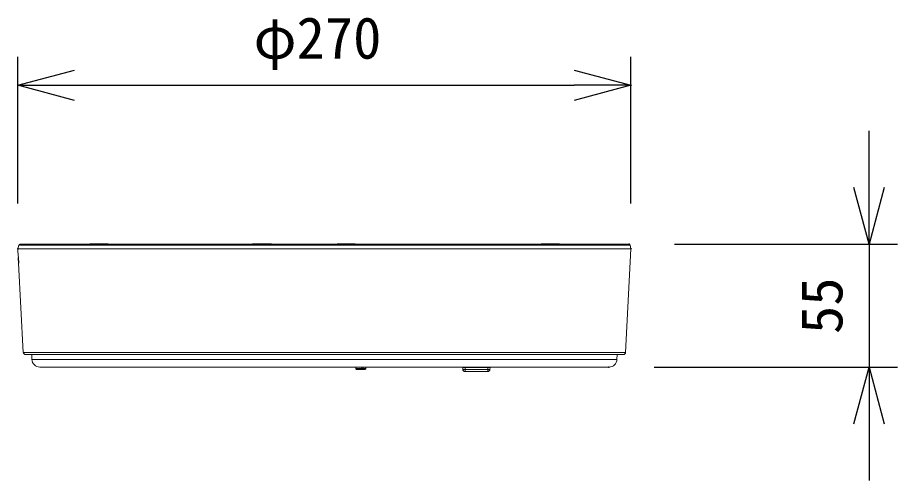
# Model space of a CAD drawing. Units: millimetres, scale not verified. Extents: x -63 to 62, y -116 to 117.
# Drawn here: x -13.13 to 25.67, y 52.61 to 73.03 of the extents above; entities that cross this region are included whole.
import ezdxf
from ezdxf.enums import TextEntityAlignment as Align

# ---------------------------------------------------------------- set-up
doc = ezdxf.new("R2010")
doc.units = ezdxf.units.MM
doc.header["$LTSCALE"] = 0.125
doc.header["$PDMODE"] = 32
doc.header["$PDSIZE"] = 0.025
for name, color, linetype in [('0-0_0', 7, 'Continuous'), ('0-1_Defpoints', 7, 'Continuous'), ('0-2_SUNPO', 7, 'Continuous')]:
    doc.layers.add(name, color=color, linetype=linetype)
doc.layers.add('0-3_GAIKEI', color=1, linetype='Continuous', lineweight=18)
doc.styles.add('ＭＳ ゴシック', font='')
doc.styles.get('ＭＳ ゴシック').set_extended_font_data('MS Gothic')

# ---------------------------------------------------------------- blocks, each defined once
blk = doc.blocks.new('_Open30')
at = {"layer": '0-0_0'}
blk.add_line((0, 0), (-1, 0), dxfattribs=at)
blk.add_lwpolyline([(-1, 0.26795), (0, 0), (-1, -0.26795)], dxfattribs=at)
blk = doc.blocks.new('D1')
at = {"layer": '0-1_Defpoints'}
for p in [(78.3407, 316.3931), (77.4504, 310.9731), (88.9213, 310.9731)]:
    blk.add_point(p, dxfattribs=at)
at = {"layer": '0-2_SUNPO'}
for p, q in [((88.9213, 318.8931), (88.9213, 321.3931)), ((80.3407, 316.3931), (90.1713, 316.3931)), ((88.9213, 316.3931), (88.9213, 310.9731)), ((79.4504, 310.9731), (90.1713, 310.9731)), ((88.9213, 308.4731), (88.9213, 305.9731))]:
    blk.add_line(p, q, dxfattribs=at)
at = {"layer": '0-2_SUNPO', "xscale": 2.5, "yscale": 2.5}
for p, rotation in [((88.9213, 316.3931), 270), ((88.9213, 310.9731), 90)]:
    blk.add_blockref('_Open30', p, dxfattribs=dict(at, rotation=rotation))
at = {"layer": '0-2_SUNPO', "style": 'ＭＳ ゴシック'}
blk.add_text('55', height=1.833, rotation=90, dxfattribs=at).set_placement((88.2963, 312.4331), align=Align.BOTTOM_LEFT)
blk = doc.blocks.new('D2')
at = {"layer": '0-1_Defpoints'}
for p in [(78.4213, 323.4031), (51.3796, 316.1933), (78.4213, 316.1933)]:
    blk.add_point(p, dxfattribs=at)
at = {"layer": '0-2_SUNPO'}
for p, q in [((51.3796, 318.1933), (51.3796, 324.6531)), ((78.4213, 318.1933), (78.4213, 324.6531)), ((53.8796, 323.4031), (75.9213, 323.4031))]:
    blk.add_line(p, q, dxfattribs=at)
at = {"layer": '0-2_SUNPO', "xscale": 2.5, "yscale": 2.5, "rotation": 180}
blk.add_blockref('_Open30', (51.3796, 323.4031), dxfattribs=at)
at = {"layer": '0-2_SUNPO', "xscale": 2.5, "yscale": 2.5}
blk.add_blockref('_Open30', (78.4213, 323.4031), dxfattribs=at)
at = {"layer": '0-2_SUNPO', "style": 'ＭＳ ゴシック'}
blk.add_text('φ270', height=1.833, dxfattribs=at).set_placement((61.7754, 324.0281), align=Align.BOTTOM_LEFT)

msp = doc.modelspace()

# ---------------------------------------------------------------- linework, layer by layer
at = {"layer": '0-3_GAIKEI', "color": 7}
for p, q in [((-13.0903, 62.9453), (-13.1102, 62.8549)), ((-13.0903, 62.9452), (-13.082, 62.987)), ((13.8402, 63.0273), (-13.0329, 63.0273)), ((13.8892, 62.987), (13.9208, 62.8275)), ((-13.1107, 62.5373), (-13.1212, 62.7373)), ((-13.1212, 62.7373), (-13.1162, 62.7373)), ((-13.1171, 62.847), (-13.121, 62.8275)), ((-13.1162, 62.7373), (-13.121, 62.8275)), ((-13.1108, 62.5373), (-13.1058, 62.5373)), ((-13.1005, 62.4373), (-13.1058, 62.5373)), ((13.681, 58.252), (13.9208, 62.8275)), ((-13.1054, 62.4373), (-13.1042, 62.4373)), ((-13.0923, 62.1873), (-13.1054, 62.4373)), ((-12.8812, 58.252), (-13.0874, 62.1873)), ((13.5811, 58.1573), (-12.7813, 58.1573)), ((-12.5, 57.9481), (-12.5055, 58.1573)), ((13.2997, 57.9481), (13.3052, 58.1573)), ((-12.1501, 57.6073), (12.9499, 57.6073))]:
    msp.add_line(p, q, dxfattribs=at)
at = {"layer": '0-3_GAIKEI'}
for p, q in [((13.8892, 62.987), (-13.082, 62.987)), ((-9.9541, 63.0373), (-9.9733, 63.0273)), ((-9.9541, 63.0373), (-9.1541, 63.0373)), ((-9.1541, 63.0373), (-9.1348, 63.0273)), ((-2.7565, 63.0373), (-2.7757, 63.0273)), ((-2.7565, 63.0373), (-1.9565, 63.0373)), ((-1.9565, 63.0373), (-1.9373, 63.0273)), ((0.9584, 63.0373), (0.9391, 63.0273)), ((0.9584, 63.0373), (1.7584, 63.0373)), ((1.7584, 63.0373), (1.7776, 63.0273)), ((9.9539, 63.0373), (9.9346, 63.0273)), ((9.9539, 63.0373), (10.7539, 63.0373)), ((10.7539, 63.0373), (10.7731, 63.0273)), ((13.9208, 62.8275), (-13.121, 62.8275)), ((-13.1127, 62.847), (-13.1171, 62.847)), ((-13.1052, 62.4372), (-13.1052, 62.437)), ((-13.1026, 62.4067), (-13.1042, 62.4373)), ((-13.1026, 62.4067), (-13.1036, 62.4067)), ((-13.0998, 62.333), (-13.1036, 62.4067)), ((-13.1024, 62.4373), (-13.1023, 62.44)), ((-13.1005, 62.4376), (-13.1024, 62.4376)), ((-13.1007, 62.44), (-13.1023, 62.44)), ((-13.1007, 62.4414), (-13.1021, 62.4414)), ((-13.1008, 62.4419), (-13.1018, 62.4419)), ((-13.0998, 62.333), (-13.0978, 62.333)), ((-13.0972, 62.3025), (-13.0988, 62.333)), ((-13.0962, 62.3025), (-13.0982, 62.3025)), ((-13.0937, 62.2179), (-13.0982, 62.3025)), ((-13.0849, 62.1873), (-13.098, 62.4373)), ((-13.0977, 62.3541), (-13.0864, 62.1873)), ((-13.0937, 62.2179), (-13.0926, 62.2179)), ((-13.091, 62.1873), (-13.0926, 62.2179)), ((-13.091, 62.1873), (-13.0923, 62.1873)), ((-13.0874, 62.186), (-13.0891, 62.186)), ((-13.0873, 62.1841), (-13.0888, 62.1841)), ((-13.0872, 62.183), (-13.0885, 62.183)), ((-13.0872, 62.1826), (-13.0882, 62.1826)), ((13.681, 58.252), (-12.8812, 58.252)), ((-12.5, 57.9481), (13.2997, 57.9481)), ((1.7833, 57.6073), (1.7833, 57.5373)), ((1.7833, 57.5373), (2.2308, 57.5373)), ((1.7911, 57.6073), (1.7911, 57.5373)), ((2.2008, 57.5073), (1.8133, 57.5073)), ((2.0561, 57.6073), (2.0561, 57.5373)), ((2.1069, 57.6073), (2.1069, 57.5373)), ((2.2293, 57.6073), (2.2293, 57.5373)), ((2.2308, 57.6073), (2.2308, 57.5373)), ((6.4982, 57.5055), (6.4968, 57.5827)), ((7.703, 57.5827), (6.4968, 57.5827)), ((6.4982, 57.5055), (7.7016, 57.5055)), ((6.5999, 57.4073), (6.5999, 57.6073)), ((7.5999, 57.4073), (7.5999, 57.6073)), ((7.7016, 57.5055), (7.703, 57.5827)), ((6.5982, 57.4073), (7.6016, 57.4073))]:
    msp.add_line(p, q, dxfattribs=at)
at = {"layer": '0-3_GAIKEI', "color": 7}
msp.add_lwpolyline([(-13.0903, 62.9452), (-13.1066, 62.8687), (-13.112, 62.8481), (-13.1125, 62.8471), (-13.1127, 62.847)], dxfattribs=at)
at = {"layer": '0-3_GAIKEI'}
for points in [[(-13.0849, 62.1873), (-13.0901, 62.1873), (-13.1032, 62.4373), (-13.098, 62.4373)], [(-13.1018, 62.4419), (-13.1021, 62.4414), (-13.1023, 62.44)], [(-13.1022, 62.4373), (-13.0876, 62.2185), (-13.0992, 62.4373)], [(-13.0977, 62.3541), (-13.1011, 62.4088), (-13.0894, 62.1873)], [(-13.0893, 62.1873), (-13.0888, 62.1841), (-13.0885, 62.183), (-13.0882, 62.1826)]]:
    msp.add_lwpolyline(points, dxfattribs=at)
at = {"layer": '0-3_GAIKEI', "color": 7}
for centre, radius, start, end in [((-13.0681, 62.8373), 0.05, 140.32549, 168.80375), ((-13.0329, 62.9773), 0.05, 90, 168.76585), ((13.8402, 62.9773), 0.05, 11.19614, 90), ((-12.7813, 58.2573), 0.1, 183, 270), ((13.5811, 58.2573), 0.1, 270, 357), ((-12.1501, 57.9573), 0.35, 181.5, 270), ((12.9499, 57.9573), 0.35, 270, 358.5)]:
    msp.add_arc(centre, radius, start, end, dxfattribs=at)
at = {"layer": '0-3_GAIKEI'}
for centre, radius, start, end in [((1.8133, 57.5373), 0.03, 179.99999, 270), ((2.2008, 57.5373), 0.03, 270, 0), ((6.4718, 57.5823), 0.025, 1, 90), ((6.5982, 57.5073), 0.1, 181, 270), ((7.6016, 57.5073), 0.1, 270, 359), ((7.728, 57.5823), 0.025, 90, 179)]:
    msp.add_arc(centre, radius, start, end, dxfattribs=at)
at = {"layer": '0-3_GAIKEI', "color": 7}
msp.add_ellipse((-13.0329, 62.9773), major_axis=(0, 0.05), ratio=0.999448, start_param=0, end_param=1.3753868, dxfattribs=at)
at = {"layer": '0-3_GAIKEI'}
for centre, major_axis, ratio, start_param, end_param in [((-13.0636, 62.8373), (0, 0.05), 0.99967, 1.1716791, 1.3753868), ((1.8133, 57.5373), (0, -0.03), 0.743145, 4.712389, 6.2831853), ((2.0784, 57.5373), (0, -0.03), 0.743145, 4.712389, 6.2831853), ((2.0784, 57.5373), (0, -0.03), 0.951057, 6.2831853, 7.8539816), ((2.2008, 57.5373), (0, -0.03), 0.951057, 6.2831853, 7.8539816)]:
    msp.add_ellipse(centre, major_axis=major_axis, ratio=ratio, start_param=start_param, end_param=end_param, dxfattribs=at)

# ---------------------------------------------------------------- block references
at = {"layer": '0-2_SUNPO'}
for name in ['D2', 'D1']:
    msp.add_blockref(name, (-64.5005, -253.3658), dxfattribs=at)

doc.saveas('drawing.dxf')
